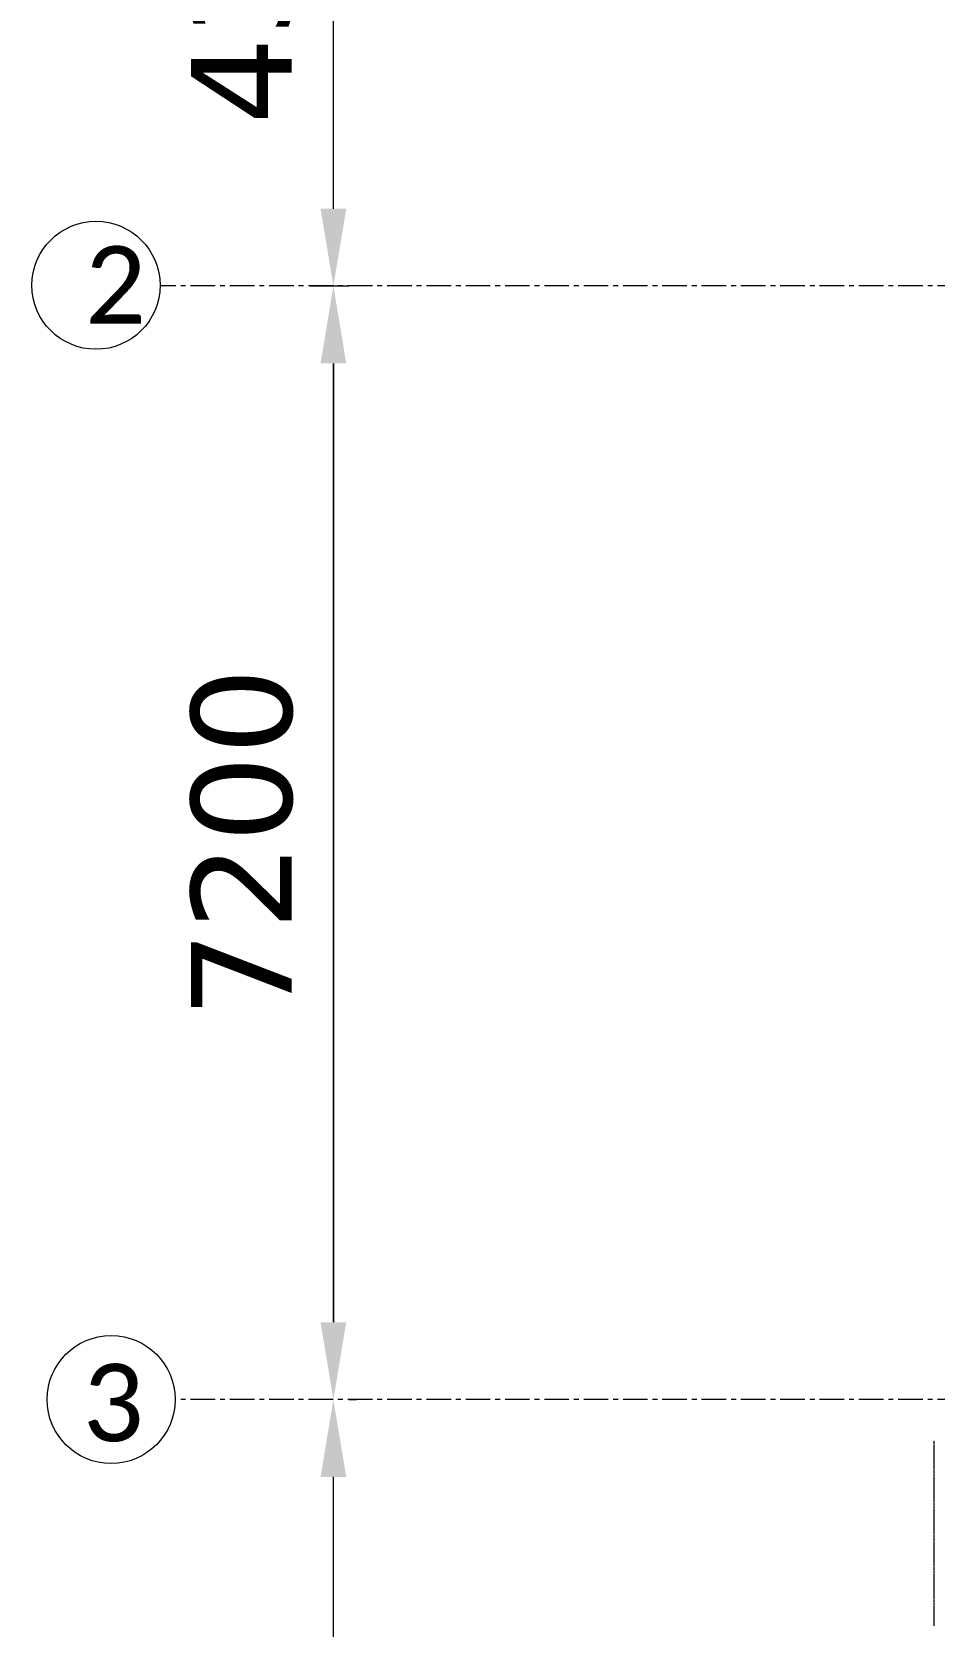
# Model space of a CAD drawing. Header units: millimetres. Extents: x 26027 to 581921, y 7230 to 233891.
# Drawn here: x 459757 to 465586, y 213980 to 224288 of the extents above; entities that cross this region are included whole.
import ezdxf

# ---------------------------------------------------------------- set-up
doc = ezdxf.new("R2010")
doc.units = ezdxf.units.MM
doc.header["$LTSCALE"] = 5
doc.linetypes.add('CENTER', pattern=[50.8, 31.75, -6.35, 6.35, -6.35])
doc.linetypes.add('HIDDEN2', pattern=[0.1875, 0.125, -0.0625])
doc.layers.get('DEFPOINTS').update_dxf_attribs({"color": 252})
doc.layers.add('axes', color=252, linetype='Continuous')
for name, color, linetype, lineweight in [('AxisBalloons_2', 252, 'Continuous', 0), ('Dims', 252, 'Continuous', 5), ('Proj', 252, 'HIDDEN2', 5), ('Text', 252, 'Continuous', 5)]:
    doc.layers.add(name, color=color, linetype=linetype, lineweight=lineweight)
doc.styles.add('Dimension', font='verdana.ttf')
doc.styles.get("Standard").update_dxf_attribs({"font": 'calibri.ttf'})
doc.dimstyles.new('D500', dxfattribs={"dimtxt": 650, "dimasz": 500, "dimexe": 150, "dimexo": 100, "dimgap": 250, "dimtad": 1, "dimdec": 0, "dimtxsty": 'Dimension', "dimcen": 100, "dimdle": 150, "dimclrd": 250, "dimclre": 250, "dimclrt": 7, "dimadec": 0, "dimazin": 0, "dimtfac": 1, "dimtdec": 0, "dimtmove": 0, "dimatfit": 3, "dimfxl": 1, "dimlwd": 5, "dimlwe": 5, "dimarcsym": 0})

# ---------------------------------------------------------------- blocks, each defined once
blk = doc.blocks.new('*D514')
at = {"layer": 'DEFPOINTS', "color": 0, "transparency": 16777216}
for p in [(461905, 222645, -2), (461705, 215445, -2), (461705, 215445)]:
    blk.add_point(p, dxfattribs=at)
at = {"layer": 'Dims', "color": 250, "linetype": 'Continuous', "lineweight": 5, "transparency": 16777216}
for p, q in [((461805, 222645), (461555, 222645)), ((461705, 222145), (461705, 215945)), ((461605, 215445), (461555, 215445))]:
    blk.add_line(p, q, dxfattribs=at)
at = {"layer": 'Dims', "color": 250, "transparency": 16777216}
for points in [[(461622, 222145), (461788, 222145), (461705, 222645)], [(461622, 215945), (461788, 215945), (461705, 215445)]]:
    blk.add_solid(points, dxfattribs=at)
at = {"layer": 'Dims', "color": 7, "lineweight": 0, "transparency": 16777216, "insert": (461116, 219045), "char_height": 650, "attachment_point": 5, "rotation": 90, "style": 'Dimension'}
blk.add_mtext('7200', dxfattribs=at)
blk = doc.blocks.new('*D515')
at = {"layer": 'DEFPOINTS', "color": 0, "transparency": 16777216}
for p in [(461705, 222645), (461905, 222645, -2), (461705, 215445, -2)]:
    blk.add_point(p, dxfattribs=at)
at = {"layer": 'Dims', "color": 250, "linetype": 'Continuous', "lineweight": 5, "transparency": 16777216}
for p, q in [((461805, 222645), (461555, 222645)), ((461705, 215945), (461705, 222145)), ((461605, 215445), (461555, 215445))]:
    blk.add_line(p, q, dxfattribs=at)
at = {"layer": 'Dims', "color": 250, "transparency": 16777216}
for points in [[(461622, 222145), (461788, 222145), (461705, 222645)], [(461622, 215945), (461788, 215945), (461705, 215445)]]:
    blk.add_solid(points, dxfattribs=at)
at = {"layer": 'Dims', "color": 7, "lineweight": 0, "transparency": 16777216, "insert": (461116, 219045), "char_height": 650, "attachment_point": 5, "rotation": 90, "style": 'Dimension'}
blk.add_mtext('7200', dxfattribs=at)
blk = doc.blocks.new('*D516')
at = {"layer": 'DEFPOINTS', "color": 0, "transparency": 16777216}
for p in [(461705, 226998, -2), (461705, 226998), (461905, 222645, -2)]:
    blk.add_point(p, dxfattribs=at)
at = {"layer": 'Dims', "color": 250, "linetype": 'Continuous', "lineweight": 5, "transparency": 16777216}
for p, q in [((461605, 226998), (461555, 226998)), ((461705, 223145), (461705, 226498)), ((461805, 222645), (461555, 222645))]:
    blk.add_line(p, q, dxfattribs=at)
at = {"layer": 'Dims', "color": 250, "transparency": 16777216}
for points in [[(461622, 226498), (461788, 226498), (461705, 226998)], [(461622, 223145), (461788, 223145), (461705, 222645)]]:
    blk.add_solid(points, dxfattribs=at)
at = {"layer": 'Dims', "color": 7, "lineweight": 0, "transparency": 16777216, "insert": (461116, 224822), "char_height": 650, "attachment_point": 5, "rotation": 90, "style": 'Dimension'}
blk.add_mtext('4353', dxfattribs=at)
blk = doc.blocks.new('*D252')
at = {"layer": 'DEFPOINTS', "color": 0, "transparency": 16777216}
for p in [(461705, 215445, 0), (461705, 215445), (461705, 208245, 2)]:
    blk.add_point(p, dxfattribs=at)
at = {"layer": 'Dims', "color": 250, "linetype": 'Continuous', "lineweight": 5, "transparency": 16777216}
for p, q in [((461805, 215445), (461855, 215445)), ((461705, 208745), (461705, 214945)), ((461805, 208245), (461855, 208245))]:
    blk.add_line(p, q, dxfattribs=at)
at = {"layer": 'Dims', "color": 250, "transparency": 16777216}
for points in [[(461622, 214945), (461788, 214945), (461705, 215445)], [(461622, 208745), (461788, 208745), (461705, 208245)]]:
    blk.add_solid(points, dxfattribs=at)
at = {"layer": 'Dims', "color": 7, "lineweight": 0, "transparency": 16777216, "insert": (461116, 211845), "char_height": 650, "attachment_point": 5, "rotation": 90, "style": 'Dimension'}
blk.add_mtext('7200', dxfattribs=at)

msp = doc.modelspace()

# ---------------------------------------------------------------- linework, layer by layer
at = {"layer": 'axes', "linetype": 'CENTER', "lineweight": 0}
for p, q in [((484308.8, 222645.3, 0), (460585, 222645.3, 0)), ((484308.8, 215445.3, 0), (460683, 215445.3, 0))]:
    msp.add_line(p, q, dxfattribs=at)
at = {"layer": 'AxisBalloons_2'}
for centre in [(460171.1, 222649.7, 0), (460269.1, 215445.3, 0)]:
    msp.add_circle(centre, 413.9, dxfattribs=at)
at = {"layer": 'Proj'}
msp.add_line((465585.8, 213980.3, 0), (465585.8, 215180.3, 0), dxfattribs=at)

# ---------------------------------------------------------------- texts
at = {"layer": 'Text', "char_height": 500, "attachment_point": 1}
for s, insert in [('2', (460100.3, 222902.6, 2.4)), ('3', (460085.4, 215675.4, 0))]:
    msp.add_mtext_dynamic_manual_height_columns(s, width=1.122, gutter_width=1, heights=[0], dxfattribs=dict(at, insert=insert))

# ---------------------------------------------------------------- dimensions: what is measured, and where the dimension line sits
at = {"layer": 'Dims', "lineweight": 0}
for base, p1, p2, picture, middle in [((461704.9276377, 226997.7659108, 2.3618695), (461904.9276377, 222645.2659108, -0.0000003), (461704.9276377, 226997.7659108, -0.0000003), '*D516', (461116.3950655, 224821.5159108, 2.3618695)), ((461704.9, 215445.3, 2.4), (461904.9, 222645.3, 0), (461704.9, 215445.3, 0), '*D514', (461116.4, 219045.3, 2.4)), ((461704.9, 222645.3, 2.4), (461704.9, 215445.3, 0), (461904.9, 222645.3, 0), '*D515', (461116.4, 219045.3, 2.4)), ((461704.9, 215445.3), (461704.9, 208245.3, 2.4), (461704.9, 215445.3, 0), '*D252', (461116.4, 211845.3))]:
    dim = msp.add_linear_dim(base=base, p1=p1, p2=p2, angle=90, dimstyle='D500', dxfattribs=at)
    dim.commit()
    dim.dimension.update_dxf_attribs({"geometry": picture, "text_midpoint": middle})

doc.saveas('drawing.dxf')
